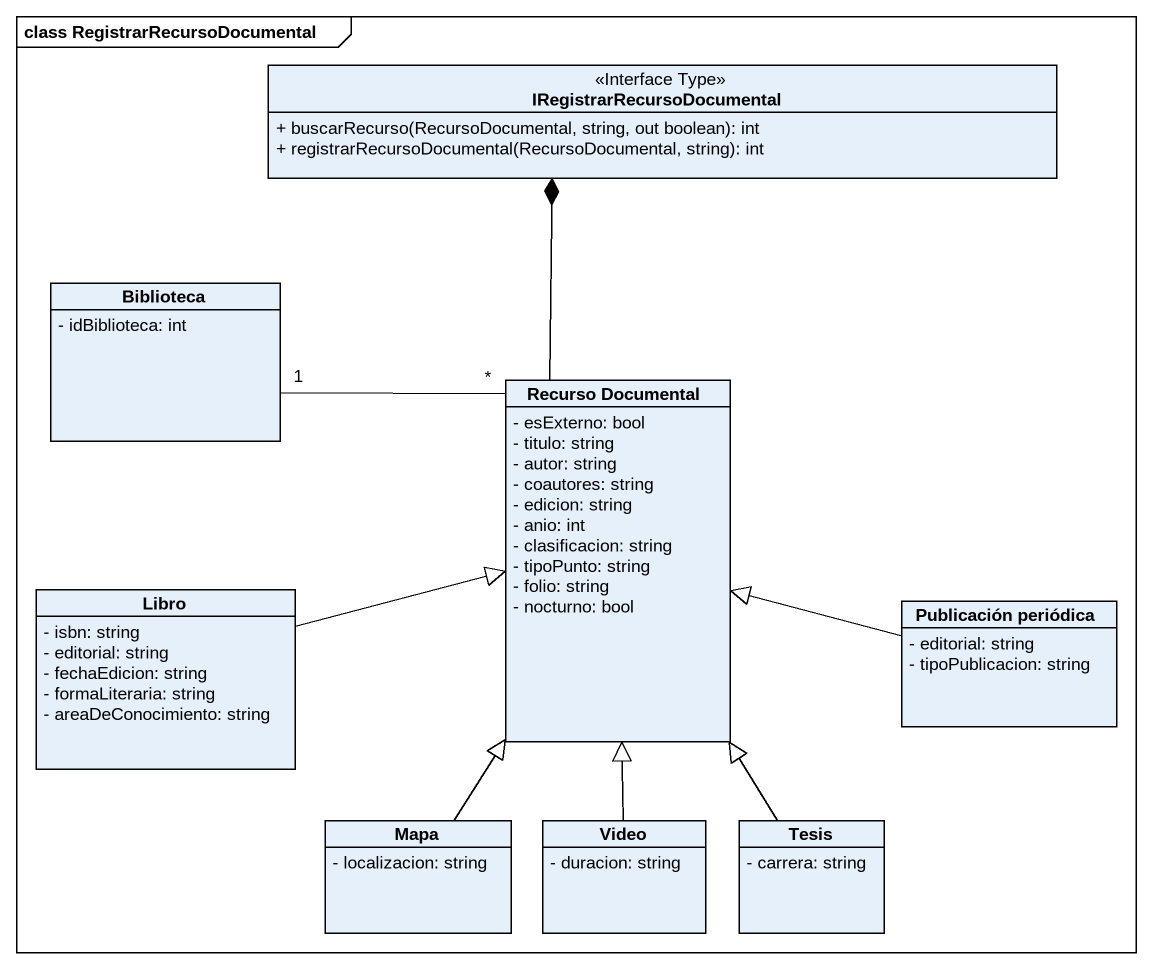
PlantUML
@startuml
mainframe class RegistrarRecursoDocumental
hide circle
hide empty members
skinparam classAttributeIconSize 0
class IRegistrarRecursoDocumental <<Interface Type>> {
  + buscarRecurso(RecursoDocumental, string, out boolean): int
  + registrarRecursoDocumental(RecursoDocumental, string): int
}
class Biblioteca {
  - idBiblioteca: int
}
class "Recurso Documental" as Recurso_Documental {
  - esExterno: bool
  - titulo: string
  - autor: string
  - coautores: string
  - edicion: string
  - anio: int
  - clasificacion: string
  - tipoPunto: string
  - folio: string
  - nocturno: bool
}
class Libro {
  - isbn: string
  - editorial: string
  - fechaEdicion: string
  - formaLiteraria: string
  - areaDeConocimiento: string
}
class "Publicación periódica" as Publicación_periódica {
  - editorial: string
  - tipoPublicacion: string
}
class Mapa {
  - localizacion: string
}
class Video {
  - duracion: string
}
class Tesis {
  - carrera: string
}
Recurso_Documental -up-* IRegistrarRecursoDocumental
Recurso_Documental "*" -left- "1" Biblioteca
Libro -right-|> Recurso_Documental
Publicación_periódica -left-|> Recurso_Documental
Mapa -up-|> Recurso_Documental
Video -up-|> Recurso_Documental
Tesis -up-|> Recurso_Documental
@enduml
